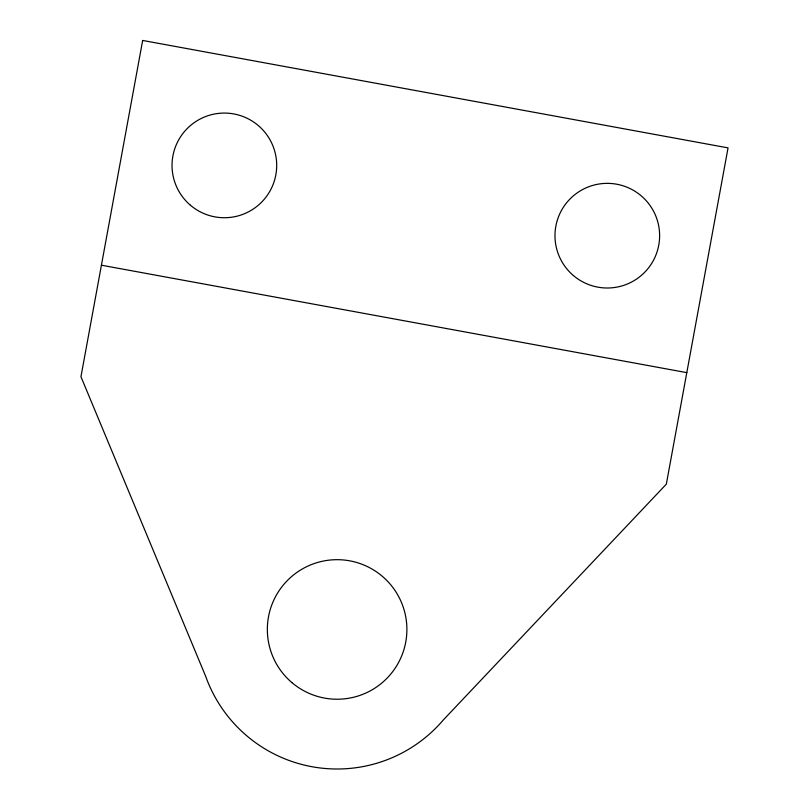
<?xml version="1.0" encoding="UTF-8"?>
<svg xmlns="http://www.w3.org/2000/svg" width="809" height="809" viewBox="0 0 809 809"><rect width="100%" height="100%" fill="white"/><g stroke="black" fill="none" stroke-linecap="round" stroke-linejoin="round"><path stroke-width="1.21" d="M101.418 265.2L686.801 372.636M142.667 40.45L80.951 376.721L205.658 676.263A139.542 139.542 0 0 0 443.383 719.899L666.333 484.156L728.049 147.885L142.667 40.45M291.897 682.594A69.776 69.776 0 0 0 405.744 642.053A69.776 69.776 0 0 0 313.71 563.721A69.776 69.776 0 0 0 291.897 682.594M190.449 205.253A52.332 52.332 0 0 0 275.839 174.845A52.332 52.332 0 0 0 206.811 116.102A52.332 52.332 0 0 0 190.449 205.253M573.389 275.535A52.332 52.332 0 0 0 658.769 245.127A52.332 52.332 0 0 0 589.751 186.383A52.332 52.332 0 0 0 573.389 275.535"/></g></svg>
